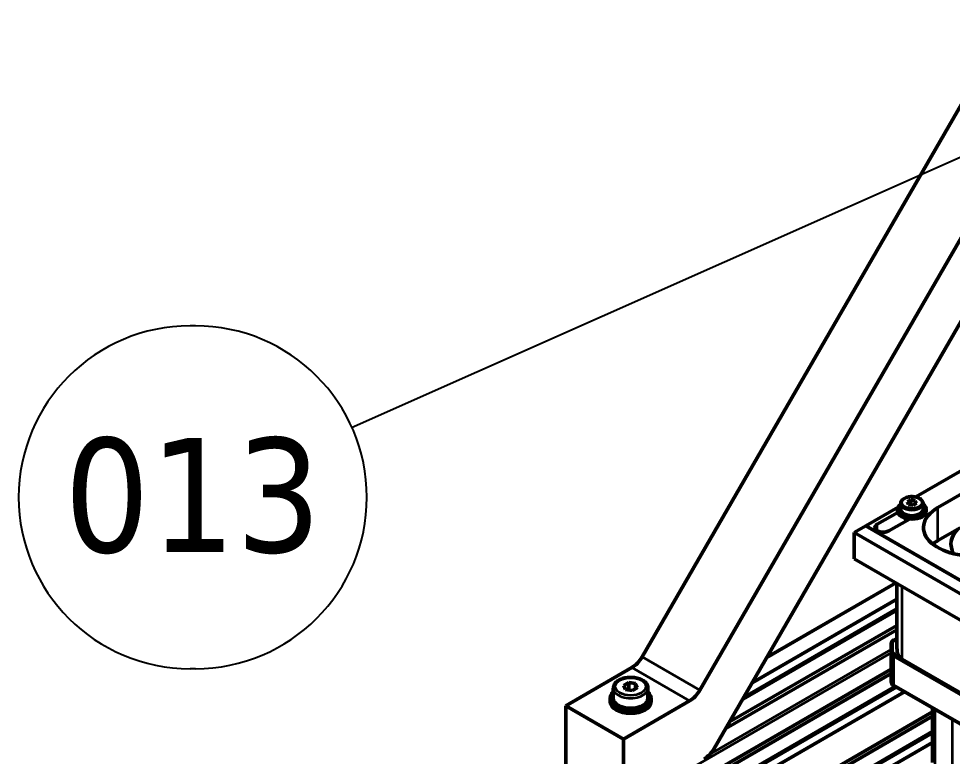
# Model space of a CAD drawing. Header units: millimetres. Extents: x -2015 to 3360, y -4745 to 2376.
# Drawn here: x 1135.2 to 1363.9, y 846.1 to 1026.9 of the extents above; entities that cross this region are included whole.
import ezdxf

# ---------------------------------------------------------------- set-up
doc = ezdxf.new("R2010")
doc.units = ezdxf.units.MM
doc.header["$LTSCALE"] = 8
for name, color, linetype, lineweight in [('Symbol (ISO)', 7, 'Continuous', 25), ('Visible (ISO)', 7, 'Continuous', 50), ('Visible Narrow (ISO)', 7, 'Continuous', 35)]:
    doc.layers.add(name, color=color, linetype=linetype, lineweight=lineweight)
doc.styles.add('Note Text (ISO)', font='tahoma.ttf')

# ---------------------------------------------------------------- blocks, each defined once
blk = doc.blocks.new('Balloon9')
at = {"layer": 'Symbol (ISO)'}
for p, q in [((180.279, 128.359), (152.091, 115.822)), ((147.311, 118.947), (147.15, 118.947)), ((147.311, 108.447), (147.15, 108.447))]:
    blk.add_line(p, q, dxfattribs=at)
for centre, start, end in [((147.15, 113.697), 90, 270), ((147.311, 113.697), 270, 90)]:
    blk.add_arc(centre, 5.25, start, end, dxfattribs=at)
at = {"layer": 'Symbol (ISO)', "insert": (147.231, 113.734), "char_height": 3.5, "attachment_point": 5, "style": 'Note Text (ISO)'}
blk.add_mtext('013', dxfattribs=at)

msp = doc.modelspace()

# ---------------------------------------------------------------- linework, layer by layer
at = {"layer": 'Visible (ISO)'}
for p, q in [((1287.9, 870.5), (1375.22, 1021.75)), ((1404.54, 1019.46), (1305.57, 848.05)), ((1302.04, 862.34), (1389.36, 1013.59)), ((1354.93, 909.65), (1368.4, 917.42)), ((1360.34, 907.05), (1367.42, 911.14)), ((1351.23, 908.03), (1351.23, 906.65)), ((1352.87, 908.45), (1353.68, 908.92)), ((1353.16, 907.81), (1352.87, 908.45)), ((1353.68, 908.92), (1354.8, 908.75)), ((1353.68, 907.73), (1353.68, 908.92)), ((1355.1, 908.11), (1354.28, 907.63)), ((1354.8, 908.75), (1355.1, 908.11)), ((1354.8, 908.75), (1354.8, 907.93)), ((1356.73, 908.03), (1356.73, 906.65)), ((1342.67, 902.56), (1350.58, 907.13)), ((1345.5, 902.97), (1350.54, 905.88)), ((1350.48, 906.24), (1350.48, 906.65)), ((1354.28, 907.63), (1353.16, 907.81)), ((1357.48, 906.24), (1357.48, 906.65)), ((1353.36, 904.25), (1348.32, 901.34)), ((1352.48, 904.41), (1352.48, 903.74)), ((1339.84, 900.93), (1342.67, 902.56)), ((1369.54, 887.05), (1342.67, 902.56)), ((1365.8, 902.12), (1360.34, 898.97)), ((1339.84, 900.93), (1339.84, 894.48)), ((1339.84, 900.93), (1369.54, 883.78)), ((1369.54, 877.33), (1339.84, 894.48)), ((1350.02, 888.6), (1318.47, 870.39)), ((1350.3, 873.05), (1350.3, 888.44)), ((1350.3, 884.58), (1314.85, 864.11)), ((1350.3, 881.92), (1312.55, 860.13)), ((1350.3, 882.21), (1312.79, 860.55)), ((1350.3, 878.18), (1309.3, 854.51)), ((1350.3, 877.1), (1308.37, 852.9)), ((1348.89, 873.71), (1348.89, 871.57)), ((1349.14, 871.77), (1349.14, 873.92)), ((1349.65, 874.63), (1349.48, 874.53)), ((1349.65, 874.63), (1350.3, 875)), ((1348.89, 864.42), (1348.89, 871.57)), ((1349.48, 870.75), (1372.63, 857.38)), ((1351.63, 869.91), (1349.65, 871.06)), ((1370.47, 859.03), (1351.63, 869.91)), ((1348.89, 867.44), (1161.26, 759.11)), ((1269.18, 858.5), (1285.4, 867.87)), ((1348.89, 866.36), (1162.19, 758.57)), ((1349.89, 863.19), (1163.67, 755.68)), ((1350.14, 863.05), (1163.67, 755.4)), ((1280.84, 862.79), (1280.84, 860.34)), ((1283.42, 863.46), (1284.65, 864.17)), ((1283.87, 862.49), (1283.42, 863.46)), ((1285.54, 862.23), (1283.87, 862.49)), ((1284.65, 864.17), (1286.32, 863.91)), ((1284.65, 862.37), (1284.65, 864.17)), ((1286.77, 862.94), (1285.54, 862.23)), ((1286.32, 863.91), (1286.77, 862.94)), ((1286.32, 862.68), (1286.32, 863.91)), ((1289.34, 862.79), (1289.34, 860.34)), ((1372.73, 850.01), (1349.58, 863.38)), ((1352.19, 861.87), (1163.67, 753.02)), ((1280.09, 859.53), (1280.09, 860.34)), ((1290.09, 859.53), (1290.09, 860.34)), ((1283.33, 850.34), (1269.18, 858.5)), ((1269.18, 842.17), (1269.18, 858.5)), ((1283.33, 850.34), (1299.54, 859.7)), ((1359.05, 857.91), (1359.05, 844.59)), ((1359.05, 856.97), (1163.67, 744.17)), ((1359.05, 855.9), (1163.67, 743.09)), ((1359.05, 852.15), (1163.67, 739.35)), ((1359.05, 851.87), (1163.67, 739.07)), ((1359.05, 849.5), (1163.67, 736.69)), ((1283.33, 834.01), (1283.33, 850.34))]:
    msp.add_line(p, q, dxfattribs=at)
for centre, major_axis, start_param, end_param in [((1353.98, 906.65), (3.5, 0), 2.474646, 6.950132), ((1353.98, 906.24), (3.5, 0), 3.141593, 6.283185), ((1353.98, 906.65), (2.75, 0), 3.141593, 6.283185), ((1368.83, 902.16), (-12, 0), 5.497787, 8.226597), ((1346.91, 902.16), (-2, 0), 5.497787, 8.63938), ((1375.9, 898.15), (-12.35, 0), 5.737012, 6.627761), ((1368.83, 894.07), (-12, 0), 5.497787, 5.660322), ((1350.89, 873.71), (-2, 0), 5.497787, 6.283185), ((1350.89, 873.92), (-1.75, 0), 5.497787, 6.283185), ((1350.89, 871.57), (-2, 0), 0, 0.785398), ((1350.89, 871.77), (-1.75, 0), 0, 0.785398), ((1375.9, 873.05), (-25.6, 0), 0, 0.120593), ((1354.46, 871.55), (-4, 0), 0.120593, 0.785398), ((1285.4, 871.95), (-2.5, -4.33), 0.785398, 1.570796), ((1299.54, 863.78), (2.5, 4.33), 3.926991, 4.712389), ((1285.09, 860.34), (5, 0), 2.586782, 6.837996), ((1285.09, 860.34), (4.25, 0), 3.141593, 6.283185), ((1285.09, 859.53), (5, 0), 3.141593, 6.283185), ((1303.07, 849.49), (-2.5, -4.33), 0.785398, 1.570796)]:
    msp.add_ellipse(centre, major_axis=major_axis, ratio=0.57735, start_param=start_param, end_param=end_param, dxfattribs=at)
for points, knots in [([(1351.23, 908.03), (1351.23, 908.21), (1351.27, 908.38), (1351.43, 908.7), (1351.55, 908.86), (1351.86, 909.16), (1352.07, 909.29), (1352.54, 909.51), (1352.8, 909.6), (1353.36, 909.72), (1353.65, 909.75), (1354.24, 909.75), (1354.53, 909.72), (1355.09, 909.62), (1355.36, 909.53), (1355.84, 909.32), (1356.06, 909.18), (1356.41, 908.87), (1356.55, 908.69), (1356.7, 908.35), (1356.73, 908.19), (1356.73, 908.03)], [3.910891, 3.910891, 3.910891, 3.910891, 4.176685, 4.176685, 4.46631, 4.46631, 4.794404, 4.794404, 5.133115, 5.133115, 5.469249, 5.469249, 5.803808, 5.803808, 6.139723, 6.139723, 6.478376, 6.478376, 6.807975, 6.807975, 7.052483, 7.052483, 7.052483, 7.052483]), ([(1280.84, 862.79), (1280.84, 863.06), (1280.91, 863.32), (1281.14, 863.83), (1281.33, 864.07), (1281.81, 864.53), (1282.13, 864.74), (1282.85, 865.08), (1283.26, 865.22), (1284.12, 865.4), (1284.58, 865.45), (1285.48, 865.46), (1285.93, 865.42), (1286.8, 865.25), (1287.22, 865.13), (1287.96, 864.79), (1288.3, 864.59), (1288.85, 864.1), (1289.06, 863.82), (1289.29, 863.28), (1289.34, 863.04), (1289.34, 862.79)], [3.910891, 3.910891, 3.910891, 3.910891, 4.173499, 4.173499, 4.460334, 4.460334, 4.788164, 4.788164, 5.128362, 5.128362, 5.465903, 5.465903, 5.801708, 5.801708, 6.138953, 6.138953, 6.479102, 6.479102, 6.809075, 6.809075, 7.052483, 7.052483, 7.052483, 7.052483]), ([(1349.58, 863.38), (1349.5, 863.42), (1349.43, 863.47), (1349.3, 863.57), (1349.24, 863.63), (1349.12, 863.76), (1349.07, 863.83), (1348.98, 863.98), (1348.95, 864.07), (1348.9, 864.24), (1348.89, 864.33), (1348.89, 864.42)], [3.1254925, 3.1254925, 3.1254925, 3.1254925, 3.2825722, 3.2825722, 3.4396518, 3.4396518, 3.5967314, 3.5967314, 3.753811, 3.753811, 3.9108907, 3.9108907, 3.9108907, 3.9108907])]:
    msp.add_open_spline(points, degree=3, knots=knots, dxfattribs=at)
at = {"layer": 'Visible Narrow (ISO)'}
for p, q in [((1360.34, 898.97), (1360.34, 907.05)), ((1345.5, 901.34), (1345.5, 902.97)), ((1350.16, 888.52), (1318.33, 870.14)), ((1350.49, 871.27), (1350.49, 888.33)), ((1351.63, 869.91), (1351.63, 887.67)), ((1349.14, 873.92), (1348.89, 873.71)), ((1348.89, 871.45), (1157.3, 760.84)), ((1348.89, 872.27), (1304.62, 846.71)), ((1349.14, 871.77), (1348.89, 871.57)), ((1302.04, 862.34), (1287.9, 870.5)), ((1349.65, 871.06), (1349.48, 870.75)), ((1349.48, 870.75), (1349.48, 863.6)), ((1285.4, 867.87), (1299.54, 859.7)), ((1349.48, 863.6), (1372.63, 850.24)), ((1359.64, 843.78), (1359.64, 857.57)), ((1363.88, 855.12), (1363.88, 841.33))]:
    msp.add_line(p, q, dxfattribs=at)
for centre, major_axis, start_param, end_param in [((1353.98, 908.03), (-2.75, 0), 0, 3.141593), ((1350.89, 864.42), (-2, 0), 0, 0.785398), ((1285.09, 862.79), (-4.25, 0), 0, 3.141593), ((1349.83, 863.81), (-0.25, -0.433), 5.497787, 6.283185)]:
    msp.add_ellipse(centre, major_axis=major_axis, ratio=0.57735, start_param=start_param, end_param=end_param, dxfattribs=at)
for centre, major_axis in [((1353.98, 908.28), (-2.45, 0)), ((1285.09, 863.2), (3.75, 0))]:
    msp.add_ellipse(centre, major_axis=major_axis, ratio=0.57735, dxfattribs=at)

# ---------------------------------------------------------------- block references
at = {"layer": 'Symbol (ISO)', "xscale": 8, "yscale": 8, "zscale": 8}
msp.add_blockref('Balloon9', (0, 0), dxfattribs=at)

doc.saveas('drawing.dxf')
